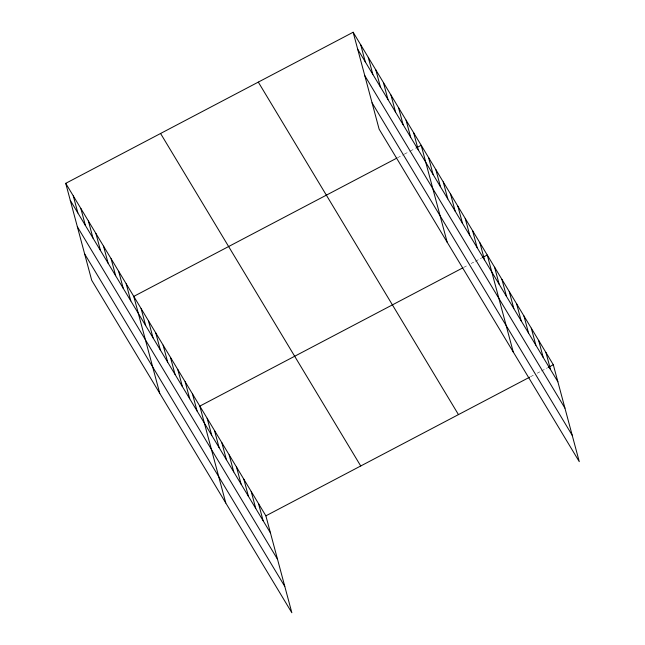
<?xml version="1.0" encoding="UTF-8"?>
<svg xmlns="http://www.w3.org/2000/svg" width="645" height="645" viewBox="0 0 645 645"><rect width="100%" height="100%" fill="white"/><g stroke="black" fill="none" stroke-linecap="round" stroke-linejoin="round"><path stroke-width="0.48" stroke-dasharray="3.23 2.42" d="M397.497 157.767L403.423 154.647M404.27 154.203L409.349 151.527M410.196 151.083L415.283 148.415M463.545 267.49L467.778 265.256M471.164 263.483L473.712 262.144M475.405 261.257L481.331 258.137M530.44 376.761L533.826 374.987M537.221 373.205L539.76 371.867M541.453 370.98L547.379 367.86"/><path stroke-width="0.97" d="M65.725 183.341L265.877 515.839L291.846 612.75L91.695 280.252L65.725 183.341L353.154 32.25L553.305 364.748L579.274 461.659L379.123 129.161L353.154 32.25M396.651 158.21L133.773 296.394L159.742 393.305M416.13 147.971L421.209 145.294L447.178 242.214M462.699 267.933L199.821 406.116L225.79 503.027M482.178 257.694L487.257 255.017L513.226 351.936M265.877 515.839L529.593 377.212M548.226 367.416L553.305 364.748M357.725 49.286L557.877 381.784M364.788 75.65L564.939 408.14M372.06 102.805L572.212 435.302M258.306 82.109L458.458 414.606M160.573 133.483L360.724 465.972M70.289 200.377L270.44 532.875M77.352 226.742L277.503 559.231M84.624 253.896L284.776 586.394M545.968 352.549L550.532 369.593M538.631 340.358L543.195 357.394M531.295 328.168L535.858 345.204M523.95 315.977L528.521 333.014M516.613 303.787L521.176 320.823M509.276 291.596L513.839 308.632M501.939 279.406L506.502 296.442M494.594 267.215L499.166 284.252M479.92 242.826L484.484 259.862M472.583 230.636L477.147 247.672M465.238 218.445L469.81 235.481M457.902 206.255L462.465 223.291M450.565 194.064L455.128 211.1M443.228 181.874L447.791 198.91M435.883 169.683L440.454 186.719M428.546 157.493L433.109 174.529M413.647 132.741L418.21 149.777M406.084 120.18L410.655 137.216M398.521 107.618L403.093 124.654M390.967 95.057L395.53 112.093M383.404 82.495L387.968 99.532M375.842 69.934L380.405 86.97M368.279 57.373L372.842 74.409M360.716 44.811L365.288 61.847M258.532 503.64L263.104 520.684M251.195 491.45L255.759 508.486M243.858 479.259L248.422 496.295M236.522 467.069L241.085 484.105M229.177 454.878L233.748 471.914M221.84 442.688L226.403 459.724M214.503 430.497L219.066 447.533M207.166 418.307L211.729 435.343M192.484 393.918L197.048 410.962M185.147 381.727L189.711 398.763M177.81 369.537L182.374 386.573M170.465 357.346L175.037 374.382M163.129 345.156L167.692 362.192M155.792 332.965L160.355 350.001M148.455 320.775L153.018 337.811M141.11 308.584L145.681 325.62M126.21 283.832L130.782 300.868M118.656 271.271L123.219 288.307M111.093 258.709L115.657 275.746M103.531 246.148L108.094 263.184M95.968 233.587L100.531 250.623M88.405 221.025L92.969 238.061M80.843 208.464L85.414 225.5M73.288 195.903L77.852 212.939"/></g></svg>
